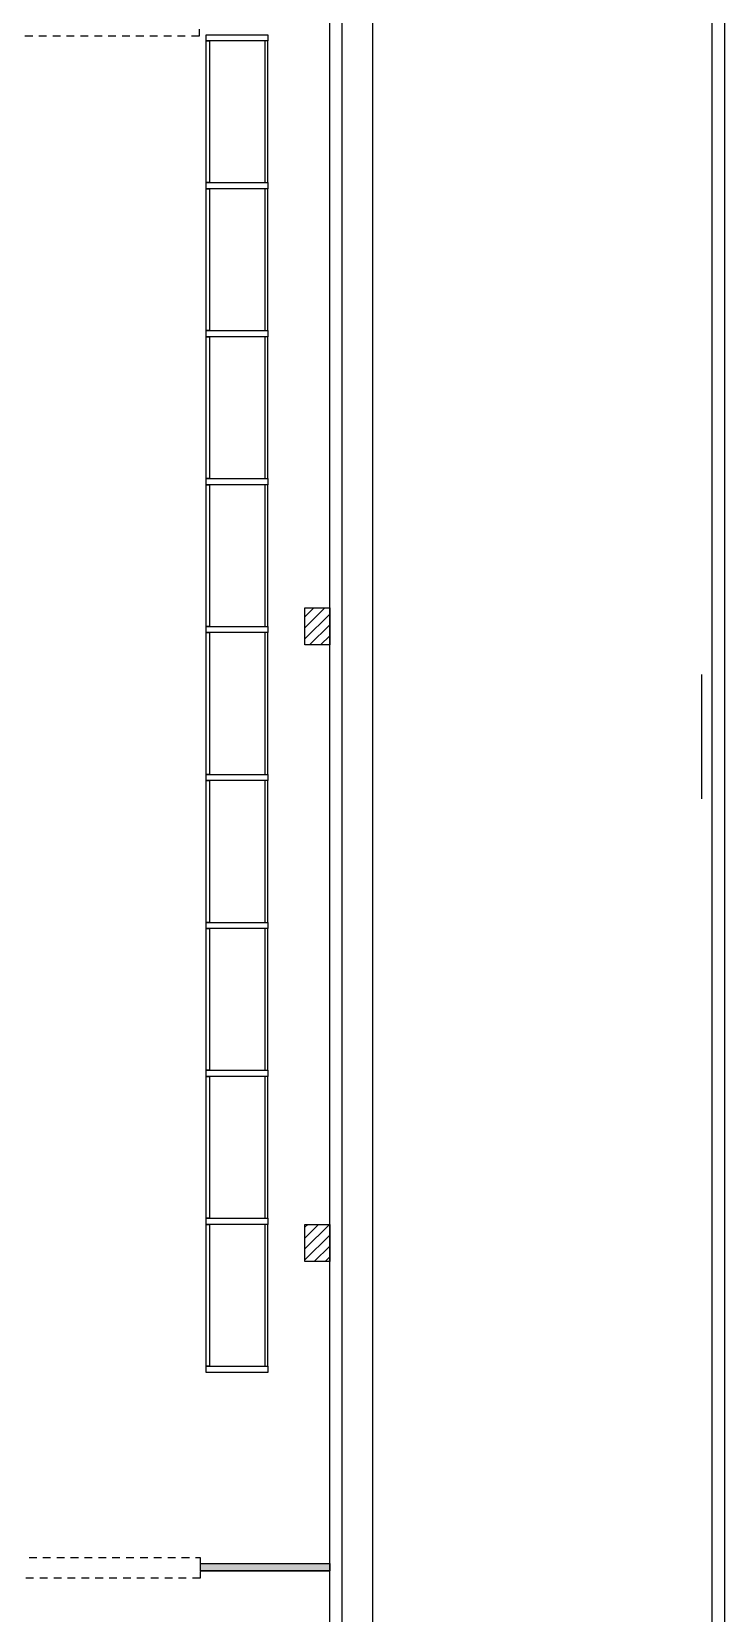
# Model space of a CAD drawing. Header units: millimetres. Extents: x 69.2 to 159.5, y 66.7 to 165.8.
# Drawn here: x 148.23 to 159.47, y 81.41 to 107.07 of the extents above; entities that cross this region are included whole.
import ezdxf

# ---------------------------------------------------------------- set-up
doc = ezdxf.new("R2010")
doc.units = ezdxf.units.MM
doc.linetypes.add('HIDDEN2', pattern=[0.1875, 0.125, -0.0625])
doc.layers.add('CIVIL-ARQ', color=8, linetype='Continuous')
doc.layers.add('Cortina Frigorífica', color=252, linetype='Continuous')

# ---------------------------------------------------------------- blocks, each defined once
blk = doc.blocks.new('A$C3E6B7836')
h = blk.add_hatch()
h.set_pattern_fill('ANSI31', color=256, style=0)
h.set_pattern_definition([(45, (-13.37838, -34.88476), (-0.08838835, 0.08838835), [])])
h.paths.add_polyline_path([(-0.2, -0.3), (-0.2, 0.3), (0.2, 0.3), (0.2, -0.3)])
blk.add_lwpolyline([(-0.2, -0.3), (-0.2, 0.3), (0.2, 0.3), (0.2, -0.3), (-0.2, -0.3)])

msp = doc.modelspace()

# ---------------------------------------------------------------- hatches: boundary and pattern name
at = {"layer": 'CIVIL-ARQ'}
h = msp.add_hatch(color=256, dxfattribs=at)
h.dxf.hatch_style = 1
h.paths.add_polyline_path([(152.867179, 82.217529), (150.967179, 82.217529), (150.967179, 82.097529), (152.867179, 82.097529)])
h.paths.add_polyline_path([(153.067179, 82.217529), (152.867179, 82.217529), (152.867179, 82.097529), (153.067179, 82.097529)])

# ---------------------------------------------------------------- linework, layer by layer
for p, q in [((159.467179, 165.8301), (159.467179, 66.717529)), ((159.267179, 66.917529), (159.267179, 165.487529)), ((153.767179, 76.417529), (153.767179, 145.517529)), ((153.267179, 76.917529), (153.267179, 145.017529)), ((153.067179, 77.117529), (153.067179, 144.817529)), ((159.097699, 96.641089), (159.097699, 94.619244)), ((150.967179, 82.217529), (150.967179, 82.097529)), ((150.967179, 82.217529), (153.067179, 82.217529)), ((150.967179, 82.217529), (150.967179, 82.097529)), ((150.967179, 82.097529), (153.067179, 82.097529))]:
    msp.add_line(p, q, dxfattribs=at)
at = {"layer": 'CIVIL-ARQ', "linetype": 'HIDDEN2'}
for p, q in [((150.951538, 107.334047), (150.951538, 106.996267)), ((150.951538, 106.996267), (147.951538, 106.996267)), ((147.967179, 82.314047), (150.967179, 82.314047)), ((150.967179, 82.314047), (150.967179, 81.976267)), ((150.967179, 81.976267), (147.967179, 81.976267))]:
    msp.add_line(p, q, dxfattribs=at)
at = {"layer": 'CIVIL-ARQ'}
for points in [[(152.067179, 107.017529), (152.067179, 106.917529), (151.067179, 106.917529), (151.067179, 107.017529)], [(151.117179, 106.917529), (151.117179, 104.617529), (151.067179, 104.617529), (151.067179, 106.917529)], [(152.017179, 106.917529), (152.017179, 104.617529), (152.067179, 104.617529), (152.067179, 106.917529)], [(152.067179, 104.617529), (152.067179, 104.517529), (151.067179, 104.517529), (151.067179, 104.617529)], [(151.117179, 104.517529), (151.117179, 102.217529), (151.067179, 102.217529), (151.067179, 104.517529)], [(152.017179, 104.517529), (152.017179, 102.217529), (152.067179, 102.217529), (152.067179, 104.517529)], [(152.067179, 102.217529), (152.067179, 102.117529), (151.067179, 102.117529), (151.067179, 102.217529)], [(151.117179, 102.117529), (151.117179, 99.817529), (151.067179, 99.817529), (151.067179, 102.117529)], [(152.017179, 102.117529), (152.017179, 99.817529), (152.067179, 99.817529), (152.067179, 102.117529)], [(152.067179, 99.817529), (152.067179, 99.717529), (151.067179, 99.717529), (151.067179, 99.817529)], [(151.117179, 99.717529), (151.117179, 97.417529), (151.067179, 97.417529), (151.067179, 99.717529)], [(152.017179, 99.717529), (152.017179, 97.417529), (152.067179, 97.417529), (152.067179, 99.717529)], [(152.067179, 97.417529), (152.067179, 97.317529), (151.067179, 97.317529), (151.067179, 97.417529)], [(151.117179, 97.317529), (151.117179, 95.017529), (151.067179, 95.017529), (151.067179, 97.317529)], [(152.017179, 97.317529), (152.017179, 95.017529), (152.067179, 95.017529), (152.067179, 97.317529)], [(152.067179, 95.017529), (152.067179, 94.917529), (151.067179, 94.917529), (151.067179, 95.017529)], [(151.117179, 94.917529), (151.117179, 92.617529), (151.067179, 92.617529), (151.067179, 94.917529)], [(152.017179, 94.917529), (152.017179, 92.617529), (152.067179, 92.617529), (152.067179, 94.917529)], [(152.067179, 92.617529), (152.067179, 92.517529), (151.067179, 92.517529), (151.067179, 92.617529)], [(151.117179, 92.517529), (151.117179, 90.217529), (151.067179, 90.217529), (151.067179, 92.517529)], [(152.017179, 92.517529), (152.017179, 90.217529), (152.067179, 90.217529), (152.067179, 92.517529)], [(152.067179, 90.217529), (152.067179, 90.117529), (151.067179, 90.117529), (151.067179, 90.217529)], [(151.117179, 90.117529), (151.117179, 87.817529), (151.067179, 87.817529), (151.067179, 90.117529)], [(152.017179, 90.117529), (152.017179, 87.817529), (152.067179, 87.817529), (152.067179, 90.117529)], [(152.067179, 87.817529), (152.067179, 87.717529), (151.067179, 87.717529), (151.067179, 87.817529)], [(151.117179, 87.717529), (151.117179, 85.417529), (151.067179, 85.417529), (151.067179, 87.717529)], [(152.017179, 87.717529), (152.017179, 85.417529), (152.067179, 85.417529), (152.067179, 87.717529)], [(152.067179, 85.417529), (152.067179, 85.317529), (151.067179, 85.317529), (151.067179, 85.417529)]]:
    msp.add_lwpolyline(points, close=True, dxfattribs=at)
msp.add_lwpolyline([(150.967179, 82.217529), (153.067179, 82.217529), (153.067179, 82.097529), (150.967179, 82.097529)], dxfattribs=at)
at = {"layer": 'Cortina Frigorífica', "const_width": 0.0001}
msp.add_lwpolyline([(147.967179, 82.157387), (150.967179, 82.157387), (150.967179, 82.132387), (147.967179, 82.132387)], close=True, dxfattribs=at)

# ---------------------------------------------------------------- block references
at = {"layer": 'CIVIL-ARQ'}
for p in [(152.867179, 97.417529), (152.867179, 87.417529)]:
    msp.add_blockref('A$C3E6B7836', p, dxfattribs=at)

doc.saveas('drawing.dxf')
